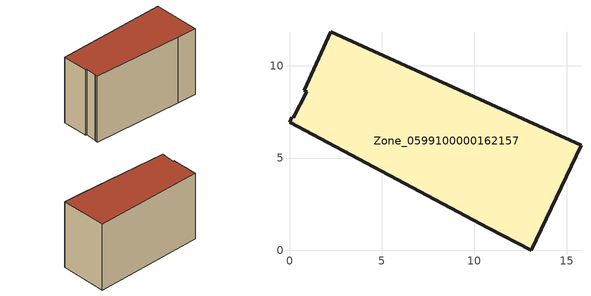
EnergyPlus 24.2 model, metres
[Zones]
Zone_0599100000162157
 floor ground (C_G): 2.24,11.85 15.77,5.69 13.08,0 10.77,1.21 0,6.93 0.13,7.22 0.19,7.19 0.93,8.6 0.79,8.67 z0
 wall outside (C_F): 15.77,5.69 2.24,11.85 0.79,8.67 0.93,8.6 0.19,7.19 0.13,7.22 0,6.93 10.77,1.21 13.08,0 15.77,5.69 z0:9.2
 roof outside (C_R): 0.79,8.67 0.93,8.6 0.19,7.19 0.13,7.22 0,6.93 10.77,1.21 13.08,0 15.77,5.69 2.24,11.85 z9.2
[BUILDING]
Pand.0599100000162157: North Axis=0; Terrain=City; Loads Convergence Tolerance Value=0.04; Temperature Convergence Tolerance Value=0.4; Solar Distribution=FullExterior; Maximum Number of Warmup Days=25; Minimum Number of Warmup Days=1
[Site:Location]
Rotterdam.The.Hague.AP_ZH_NLD Design_Conditions: Latitude=51.96; Longitude=4.45; Time Zone=1; Elevation=-4.5
[SITE:GROUNDTEMPERATURE:BUILDINGSURFACE]
18, 18, 18, 18, 18, 18, 18, 18, 18, 18, 18, 18
[MATERIAL] Thermal Absorptance=0.9; Solar Absorptance=0.7; Visible Absorptance=0.7
Name | Roughness | Thickness | Conductivity | Density | Specific Heat
G.TI.1946 | MediumSmooth | 0.15 | 1 | 540 | 1210
F.TI.1946 | Rough | 0.3 | 0.857143 | 1920 | 840
R.TI.1946 | MediumRough | 0.2 | 0.1 | 1500 | 1000
[CONSTRUCTION]
C_G: G.TI.1946
C_F: F.TI.1946
C_R: R.TI.1946
[ZONE]
Zone_0599100000162157: Type=1; Multiplier=1; Ceiling Height=Autocalculate; Volume=Autocalculate; Floor Area=autocalculate; Part of Total Floor Area=Yes
[ZONEINFILTRATION:DESIGNFLOWRATE]
Infil_Zone_0599100000162157: Zone or ZoneList or Space or SpaceList=Zone_0599100000162157; Schedule=AlwaysOn; Design Flow Rate Calculation Method=Flow/Area; Flow Rate per Floor Area=0.003; Constant Term Coefficient=1; Temperature Term Coefficient=0; Velocity Term Coefficient=0; Velocity Squared Term Coefficient=0
[HVACTEMPLATE:ZONE:IDEALLOADSAIRSYSTEM]
Zone_0599100000162157: Maximum Heating Supply Air Temperature=50; Minimum Cooling Supply Air Temperature=13; Maximum Heating Supply Air Humidity Ratio=0.0156; Minimum Cooling Supply Air Humidity Ratio=0.0077; Heating Limit=NoLimit; Cooling Limit=NoLimit; Dehumidification Control Type=ConstantSensibleHeatRatio; Cooling Sensible Heat Ratio=0.7; Dehumidification Setpoint=60; Humidification Control Type=None; Humidification Setpoint=30; Outdoor Air Method=None; Outdoor Air Flow Rate per Person=0.00944; Outdoor Air Flow Rate per Zone Floor Area=0; Outdoor Air Flow Rate per Zone=0; Demand Controlled Ventilation Type=None; Outdoor Air Economizer Type=NoEconomizer; Heat Recovery Type=None; Sensible Heat Recovery Effectiveness=0.7; Latent Heat Recovery Effectiveness=0.65
[ZONECONTROL:THERMOSTAT]
ThermostatControl_Zone_0599100000162157: Zone or ZoneList=Zone_0599100000162157; Control Type Schedule=DualSetpointControlType; Control 1=Thermostat_Zone_0599100000162157; Temperature Difference Between Cutout And Setpoint=0
[THERMOSTATSETPOINT:DUALSETPOINT]
Thermostat_Zone_0599100000162157: Heating Setpoint Temperature Schedule=HeatingSetpoint_Zone_0599100000162157; Cooling Setpoint Temperature Schedule=CoolingSetpoint_Zone_0599100000162157
[SCHEDULE:COMPACT]
HeatingSetpoint_Zone_0599100000162157: Through: 12/31, For: AllDays, Until: 24:00, 21
CoolingSetpoint_Zone_0599100000162157: Through: 12/31, For: AllDays, Until: 24:00, 24
DualSetpointControlType: Through: 12/31, For: AllDays, Until: 24:00, 4
AlwaysOn: Through: 12/31, For: AllDays, Until: 24:00, 1
